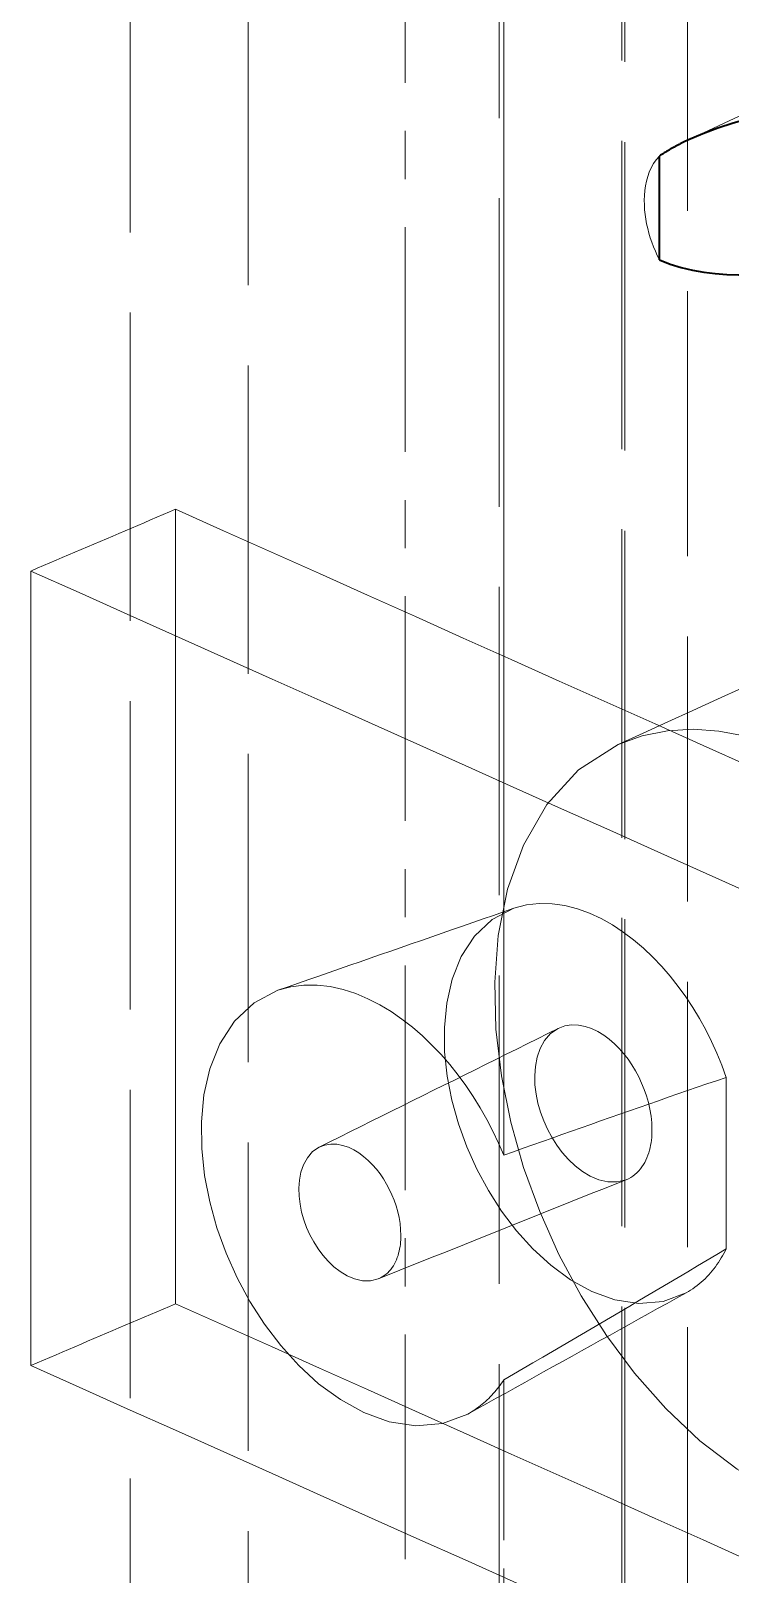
# Model space of a CAD drawing. Header units: millimetres. Extents: x 10 to 410, y 10 to 287.
# Drawn here: x 307.833 to 310.012, y 196.553 to 201.362 of the extents above; entities that cross this region are included whole.
import ezdxf

# ---------------------------------------------------------------- set-up
doc = ezdxf.new("R2010")
doc.units = ezdxf.units.MM
doc.linetypes.add('CENTER', pattern=[1.15, 0.7, -0.15, 0.15, -0.15])
doc.linetypes.add('DASHED', pattern=[0.75, 0.5, -0.25])
for name, color, linetype, lineweight in [('CENTER', 4, 'CENTER', 13), ('HIDDEN', 8, 'DASHED', 18), ('VISIBLE', 7, 'CONTINUOUS', 35)]:
    doc.layers.add(name, color=color, linetype=linetype, lineweight=lineweight)

msp = doc.modelspace()

# ---------------------------------------------------------------- linework, layer by layer
at = {"layer": 'CENTER'}
msp.add_line((309, 169), (309, 273), dxfattribs=at)
at = {"layer": 'HIDDEN'}
for points in [[(308.143, 179.4017), (308.143, 180.6124), (308.143, 181.8231), (308.143, 183.0338), (308.143, 184.2446), (308.143, 185.4553), (308.143, 186.666), (308.143, 187.8767), (308.143, 189.0874), (308.143, 190.2982), (308.143, 191.5089), (308.143, 192.7196), (308.143, 193.9303), (308.143, 195.1411), (308.143, 196.3518), (308.143, 197.5625), (308.143, 198.7732), (308.143, 199.9839), (308.143, 201.1947), (308.143, 202.4054), (308.143, 203.6161), (308.143, 204.8268), (308.143, 206.0375), (308.143, 207.2483)], [(308.51, 179.2373), (308.51, 180.448), (308.51, 181.6588), (308.51, 182.8695), (308.51, 184.0802), (308.51, 185.2909), (308.51, 186.5016), (308.51, 187.7124), (308.51, 188.9231), (308.51, 190.1338), (308.51, 191.3445), (308.51, 192.5552), (308.51, 193.766), (308.51, 194.9767), (308.51, 196.1874), (308.51, 197.3981), (308.51, 198.6088), (308.51, 199.8196), (308.51, 201.0303), (308.51, 202.241), (308.51, 203.4517), (308.51, 204.6624), (308.51, 205.8732), (308.51, 207.0839)], [(309.3072, 204.316), (309.3072, 204.0352), (309.3072, 203.7545), (309.3072, 203.4737), (309.3072, 203.193), (309.3072, 202.9122), (309.3072, 202.6315), (309.3072, 202.3507), (309.3072, 202.07), (309.3072, 201.7892), (309.3072, 201.5085), (309.3072, 201.2277), (309.3072, 200.947), (309.3072, 200.6662), (309.3072, 200.3855), (309.3072, 200.1047), (309.3072, 199.824), (309.3072, 199.5432), (309.3072, 199.2625), (309.3072, 198.9818), (309.3072, 198.701), (309.3072, 198.4203), (309.3072, 198.1395), (309.3072, 197.8588)], [(309.6742, 176.305), (309.6742, 177.5157), (309.6742, 178.7265), (309.6742, 179.9372), (309.6742, 181.1479), (309.6742, 182.3586), (309.6742, 183.5693), (309.6742, 184.7801), (309.6742, 185.9908), (309.6742, 187.2015), (309.6742, 188.4122), (309.6742, 189.6229), (309.6742, 190.8337), (309.6742, 192.0444), (309.6742, 193.2551), (309.6742, 194.4658), (309.6742, 195.6765), (309.6742, 196.8873), (309.6742, 198.098), (309.6742, 199.3087), (309.6742, 200.5194), (309.6742, 201.7301), (309.6742, 202.9409), (309.6742, 204.1516)], [(309.6835, 176.3008), (309.6835, 177.5116), (309.6835, 178.7223), (309.6835, 179.933), (309.6835, 181.1437), (309.6835, 182.3544), (309.6835, 183.5652), (309.6835, 184.7759), (309.6835, 185.9866), (309.6835, 187.1973), (309.6835, 188.408), (309.6835, 189.6188), (309.6835, 190.8295), (309.6835, 192.0402), (309.6835, 193.2509), (309.6835, 194.4616), (309.6835, 195.6724), (309.6835, 196.8831), (309.6835, 198.0938), (309.6835, 199.3045), (309.6835, 200.5152), (309.6835, 201.726), (309.6835, 202.9367), (309.6835, 204.1474)], [(309.2919, 176.1256), (309.2919, 177.3363), (309.2919, 178.547), (309.2919, 179.7577), (309.2919, 180.9684), (309.2919, 182.1792), (309.2919, 183.3899), (309.2919, 184.6006), (309.2919, 185.8113), (309.2919, 187.022), (309.2919, 188.2328), (309.2919, 189.4435), (309.2919, 190.6542), (309.2919, 191.8649), (309.2919, 193.0756), (309.2919, 194.2864), (309.2919, 195.4971), (309.2919, 196.7078), (309.2919, 197.9185), (309.2919, 199.1292), (309.2919, 200.34), (309.2919, 201.5507), (309.2919, 202.7614), (309.2919, 203.9721)], [(309.8794, 178.5272), (309.8794, 179.6034), (309.8794, 180.6796), (309.8794, 181.7558), (309.8794, 182.832), (309.8794, 183.9082), (309.8794, 184.9843), (309.8794, 186.0605), (309.8794, 187.1367), (309.8794, 188.2129), (309.8794, 189.2891), (309.8794, 190.3653), (309.8794, 191.4415), (309.8794, 192.5177), (309.8794, 193.5939), (309.8794, 194.6701), (309.8794, 195.7463), (309.8794, 196.8225), (309.8794, 197.8987), (309.8794, 198.9749), (309.8794, 200.0511), (309.8794, 201.1273), (309.8794, 202.2035), (309.8794, 203.2797)], [(309.8806, 201.0215), (309.9446, 201.0515), (310.0087, 201.0816), (310.0728, 201.1117), (310.1369, 201.1418), (310.201, 201.1718), (310.2651, 201.2019), (310.3291, 201.232), (310.3932, 201.2621), (310.4573, 201.2922), (310.5214, 201.3222), (310.5855, 201.3523), (310.6495, 201.3824), (310.7136, 201.4125), (310.7777, 201.4425), (310.8418, 201.4726), (310.9059, 201.5027), (310.97, 201.5328), (311.034, 201.5629), (311.0981, 201.5929), (311.1622, 201.623), (311.2263, 201.6531), (311.2904, 201.6832), (311.3545, 201.7132)], [(309.7918, 200.6488), (309.7851, 200.6621), (309.779, 200.6756), (309.7732, 200.6893), (309.768, 200.7032), (309.7632, 200.7173), (309.7589, 200.7315), (309.7551, 200.7459), (309.7519, 200.7604), (309.7492, 200.7751), (309.7471, 200.7898), (309.7456, 200.8046), (309.7447, 200.8194), (309.7445, 200.8343), (309.745, 200.8491), (309.7463, 200.8639), (309.7484, 200.8787), (309.7513, 200.8932), (309.7553, 200.9076), (309.7602, 200.9216), (309.7663, 200.9351), (309.7735, 200.9481), (309.782, 200.9603), (309.7918, 200.9715)], [(309.6631, 199.1379), (309.7405, 199.1732), (309.8179, 199.2085), (309.8953, 199.2439), (309.9728, 199.2792), (310.0502, 199.3145), (310.1276, 199.3498), (310.205, 199.3851), (310.2825, 199.4205), (310.3599, 199.4558), (310.4373, 199.4911), (310.5147, 199.5264), (310.5922, 199.5617), (310.6696, 199.597), (310.747, 199.6324), (310.8244, 199.6677), (310.9019, 199.703), (310.9793, 199.7383), (311.0567, 199.7736), (311.1341, 199.809), (311.2116, 199.8443), (311.289, 199.8796), (311.3664, 199.9149), (311.4438, 199.9502)], [(307.8335, 199.6788), (307.8531, 199.6872), (307.8727, 199.6955), (307.8923, 199.7039), (307.9119, 199.7123), (307.9315, 199.7206), (307.9511, 199.729), (307.9707, 199.7374), (307.9903, 199.7457), (308.01, 199.7541), (308.0296, 199.7625), (308.0492, 199.7709), (308.0688, 199.7792), (308.0884, 199.7876), (308.108, 199.796), (308.1276, 199.8043), (308.1472, 199.8127), (308.1668, 199.8211), (308.1864, 199.8294), (308.206, 199.8378), (308.2256, 199.8462), (308.2452, 199.8545), (308.2649, 199.8629), (308.2845, 199.8713)], [(308.2845, 199.8713), (308.2845, 199.7637), (308.2845, 199.656), (308.2845, 199.5484), (308.2845, 199.4408), (308.2845, 199.3332), (308.2845, 199.2256), (308.2845, 199.1179), (308.2845, 199.0103), (308.2845, 198.9027), (308.2845, 198.7951), (308.2845, 198.6875), (308.2845, 198.5799), (308.2845, 198.4722), (308.2845, 198.3646), (308.2845, 198.257), (308.2845, 198.1494), (308.2845, 198.0418), (308.2845, 197.9341), (308.2845, 197.8265), (308.2845, 197.7189), (308.2845, 197.6113), (308.2845, 197.5037), (308.2845, 197.396)], [(308.2845, 199.8713), (308.4338, 199.8044), (308.5832, 199.7375), (308.7326, 199.6706), (308.882, 199.6037), (309.0313, 199.5368), (309.1807, 199.4698), (309.3301, 199.4029), (309.4794, 199.336), (309.6288, 199.2691), (309.7782, 199.2022), (309.9276, 199.1353), (310.0769, 199.0684), (310.2263, 199.0015), (310.3757, 198.9346), (310.5251, 198.8677), (310.6744, 198.8008), (310.8238, 198.7339), (310.9732, 198.667), (311.1225, 198.6001), (311.2719, 198.5331), (311.4213, 198.4662), (311.5707, 198.3993), (311.72, 198.3324)], [(307.8335, 199.6788), (307.8335, 199.5712), (307.8335, 199.4636), (307.8335, 199.3559), (307.8335, 199.2483), (307.8335, 199.1407), (307.8335, 199.0331), (307.8335, 198.9255), (307.8335, 198.8178), (307.8335, 198.7102), (307.8335, 198.6026), (307.8335, 198.495), (307.8335, 198.3874), (307.8335, 198.2797), (307.8335, 198.1721), (307.8335, 198.0645), (307.8335, 197.9569), (307.8335, 197.8493), (307.8335, 197.7416), (307.8335, 197.634), (307.8335, 197.5264), (307.8335, 197.4188), (307.8335, 197.3112), (307.8335, 197.2035)], [(307.8335, 199.6788), (307.9838, 199.6115), (308.134, 199.5442), (308.2843, 199.4768), (308.4346, 199.4095), (308.5849, 199.3422), (308.7352, 199.2749), (308.8855, 199.2076), (309.0358, 199.1403), (309.186, 199.073), (309.3363, 199.0056), (309.4866, 198.9383), (309.6369, 198.871), (309.7872, 198.8037), (309.9375, 198.7364), (310.0877, 198.6691), (310.238, 198.6017), (310.3883, 198.5344), (310.5386, 198.4671), (310.6889, 198.3998), (310.8392, 198.3325), (310.9895, 198.2652), (311.1397, 198.1979), (311.29, 198.1305)], [(309.6631, 199.1379), (309.7383, 199.1654), (309.8168, 199.1814), (309.8967, 199.186), (309.9767, 199.1802), (310.0553, 199.1651), (310.132, 199.1418), (310.2062, 199.1115), (310.2777, 199.0752), (310.3462, 199.0337), (310.4118, 198.9876), (310.4745, 198.9376), (310.5342, 198.8842), (310.5911, 198.8276), (310.6451, 198.7684), (310.6962, 198.7067), (310.7446, 198.6427), (310.7902, 198.5768), (310.8331, 198.5091), (310.8732, 198.4396), (310.9105, 198.3687), (310.945, 198.2963), (310.9766, 198.2227), (311.0054, 198.1478)], [(310.7263, 196.7628), (310.5857, 196.7232), (310.4395, 196.7211), (310.2963, 196.7512), (310.1606, 196.8062), (310.0343, 196.8804), (309.9179, 196.9693), (309.8112, 197.0697), (309.714, 197.1793), (309.6263, 197.2967), (309.5477, 197.4204), (309.4784, 197.5495), (309.4186, 197.6832), (309.3684, 197.8209), (309.3285, 197.9619), (309.2994, 198.1055), (309.2823, 198.251), (309.2785, 198.3975), (309.2898, 198.5435), (309.3186, 198.6871), (309.3679, 198.825), (309.4409, 198.9518), (309.5398, 199.0594), (309.6631, 199.1379)], [(309.3382, 198.6282), (309.3771, 198.6386), (309.4171, 198.6431), (309.4573, 198.6423), (309.4971, 198.6366), (309.5361, 198.6266), (309.5739, 198.6128), (309.6104, 198.5958), (309.6455, 198.5761), (309.6791, 198.5539), (309.7112, 198.5297), (309.7419, 198.5036), (309.7711, 198.4759), (309.7989, 198.4468), (309.8253, 198.4164), (309.8502, 198.3848), (309.8738, 198.3522), (309.896, 198.3186), (309.9169, 198.2842), (309.9363, 198.2489), (309.9544, 198.213), (309.971, 198.1763), (309.9862, 198.139), (310, 198.1012)], [(309.3382, 198.6282), (309.3063, 198.6171), (309.2743, 198.606), (309.2424, 198.5949), (309.2104, 198.5837), (309.1785, 198.5726), (309.1465, 198.5615), (309.1146, 198.5504), (309.0826, 198.5393), (309.0507, 198.5281), (309.0187, 198.517), (308.9868, 198.5059), (308.9548, 198.4948), (308.9229, 198.4837), (308.8909, 198.4725), (308.859, 198.4614), (308.827, 198.4503), (308.795, 198.4392), (308.7631, 198.428), (308.7311, 198.4169), (308.6992, 198.4058), (308.6672, 198.3947), (308.6353, 198.3836), (308.6033, 198.3724)], [(309.8747, 197.4298), (309.8037, 197.4029), (309.728, 197.3964), (309.6529, 197.408), (309.5813, 197.434), (309.5147, 197.4707), (309.4532, 197.5157), (309.397, 197.5671), (309.346, 197.6236), (309.2999, 197.6843), (309.2588, 197.7484), (309.2227, 197.8155), (309.1916, 197.885), (309.1656, 197.9566), (309.1452, 198.03), (309.1306, 198.1048), (309.1225, 198.1805), (309.1216, 198.2567), (309.1289, 198.3324), (309.1459, 198.4067), (309.1742, 198.4773), (309.2156, 198.5411), (309.2709, 198.5932), (309.3382, 198.6282)], [(308.6033, 198.3724), (308.6431, 198.3832), (308.684, 198.3885), (308.7252, 198.3886), (308.7662, 198.3839), (308.8064, 198.375), (308.8456, 198.3623), (308.8836, 198.3463), (308.9204, 198.3276), (308.9557, 198.3063), (308.9896, 198.2829), (309.0221, 198.2575), (309.0533, 198.2305), (309.083, 198.2019), (309.1114, 198.172), (309.1385, 198.1409), (309.1642, 198.1086), (309.1886, 198.0754), (309.2116, 198.0412), (309.2334, 198.0061), (309.2538, 197.9703), (309.273, 197.9338), (309.2907, 197.8966), (309.3072, 197.8588)], [(309.1944, 197.0521), (309.1162, 197.0224), (309.0328, 197.0153), (308.95, 197.0281), (308.8712, 197.0567), (308.7977, 197.0972), (308.73, 197.1467), (308.6681, 197.2034), (308.6119, 197.2656), (308.5611, 197.3325), (308.5159, 197.4031), (308.476, 197.477), (308.4417, 197.5536), (308.4132, 197.6325), (308.3906, 197.7134), (308.3746, 197.7957), (308.3656, 197.8792), (308.3646, 197.9631), (308.3727, 198.0466), (308.3914, 198.1283), (308.4226, 198.2061), (308.4682, 198.2764), (308.5291, 198.3339), (308.6033, 198.3724)], [(308.732, 197.8839), (308.7644, 197.9), (308.7967, 197.9161), (308.8291, 197.9322), (308.8615, 197.9483), (308.8938, 197.9644), (308.9262, 197.9804), (308.9586, 197.9965), (308.9909, 198.0126), (309.0233, 198.0287), (309.0557, 198.0448), (309.0881, 198.0609), (309.1204, 198.077), (309.1528, 198.093), (309.1852, 198.1091), (309.2175, 198.1252), (309.2499, 198.1413), (309.2823, 198.1574), (309.3146, 198.1735), (309.347, 198.1896), (309.3794, 198.2056), (309.4117, 198.2217), (309.4441, 198.2378), (309.4765, 198.2539)], [(309.6876, 197.7823), (309.6597, 197.7753), (309.631, 197.7756), (309.6029, 197.7821), (309.5764, 197.7932), (309.5517, 197.8081), (309.5289, 197.8257), (309.5081, 197.8455), (309.489, 197.8671), (309.4718, 197.8903), (309.4564, 197.9146), (309.4428, 197.94), (309.4311, 197.9663), (309.4212, 197.9933), (309.4133, 198.021), (309.4075, 198.0493), (309.404, 198.0779), (309.4031, 198.1067), (309.4052, 198.1354), (309.4106, 198.1637), (309.4199, 198.1909), (309.4338, 198.2161), (309.4527, 198.2377), (309.4765, 198.2539)], [(309.4765, 198.2539), (309.4965, 198.2614), (309.5177, 198.2647), (309.5391, 198.2641), (309.5601, 198.2601), (309.5804, 198.2532), (309.5997, 198.244), (309.618, 198.2328), (309.6353, 198.2201), (309.6515, 198.206), (309.6666, 198.1909), (309.6807, 198.1747), (309.6938, 198.1578), (309.706, 198.1401), (309.7171, 198.1218), (309.7272, 198.1029), (309.7363, 198.0835), (309.7444, 198.0636), (309.7514, 198.0434), (309.7573, 198.0227), (309.7621, 198.0018), (309.7656, 197.9807), (309.7678, 197.9594), (309.7685, 197.9379)], [(309.3072, 197.8588), (309.3372, 197.8695), (309.3673, 197.8802), (309.3974, 197.8909), (309.4274, 197.9016), (309.4575, 197.9123), (309.4876, 197.923), (309.5177, 197.9336), (309.5477, 197.9443), (309.5778, 197.9549), (309.6079, 197.9655), (309.6381, 197.976), (309.6682, 197.9866), (309.6983, 197.9971), (309.7284, 198.0077), (309.7586, 198.0181), (309.7887, 198.0286), (309.8189, 198.0391), (309.849, 198.0495), (309.8792, 198.0599), (309.9094, 198.0703), (309.9396, 198.0806), (309.9698, 198.0909), (310, 198.1012)], [(310, 197.5674), (310, 197.5906), (310, 197.6138), (310, 197.637), (310, 197.6602), (310, 197.6834), (310, 197.7066), (310, 197.7298), (310, 197.753), (310, 197.7763), (310, 197.7995), (310, 197.8227), (310, 197.8459), (310, 197.8691), (310, 197.8923), (310, 197.9155), (310, 197.9387), (310, 197.9619), (310, 197.9851), (310, 198.0084), (310, 198.0316), (310, 198.0548), (310, 198.078), (310, 198.1012)], [(309.7685, 197.9379), (309.7684, 197.9298), (309.7681, 197.9218), (309.7675, 197.9137), (309.7667, 197.9056), (309.7656, 197.8976), (309.7642, 197.8896), (309.7625, 197.8817), (309.7605, 197.8739), (309.7583, 197.8661), (309.7556, 197.8584), (309.7527, 197.8509), (309.7494, 197.8435), (309.7457, 197.8363), (309.7416, 197.8293), (309.7372, 197.8225), (309.7323, 197.816), (309.7271, 197.8099), (309.7214, 197.8041), (309.7153, 197.7988), (309.7089, 197.7938), (309.7021, 197.7894), (309.695, 197.7856), (309.6876, 197.7823)], [(308.9158, 197.4735), (308.8915, 197.4674), (308.8665, 197.4677), (308.8421, 197.4733), (308.819, 197.483), (308.7975, 197.4959), (308.7777, 197.5112), (308.7595, 197.5285), (308.7429, 197.5473), (308.728, 197.5674), (308.7146, 197.5886), (308.7027, 197.6107), (308.6925, 197.6336), (308.6839, 197.6572), (308.677, 197.6813), (308.672, 197.7058), (308.669, 197.7307), (308.6682, 197.7558), (308.67, 197.7808), (308.6747, 197.8054), (308.6828, 197.8291), (308.6949, 197.851), (308.7113, 197.8699), (308.732, 197.8839)], [(308.732, 197.8839), (308.7495, 197.8904), (308.7679, 197.8933), (308.7865, 197.8928), (308.8048, 197.8893), (308.8225, 197.8833), (308.8393, 197.8753), (308.8552, 197.8656), (308.8702, 197.8545), (308.8843, 197.8423), (308.8975, 197.8291), (308.9098, 197.815), (308.9212, 197.8003), (308.9317, 197.7849), (308.9414, 197.7689), (308.9502, 197.7525), (308.9582, 197.7356), (308.9652, 197.7183), (308.9713, 197.7007), (308.9764, 197.6828), (308.9806, 197.6646), (308.9836, 197.6462), (308.9855, 197.6276), (308.9862, 197.609)], [(308.9158, 197.4735), (308.9493, 197.4869), (308.9829, 197.5003), (309.0164, 197.5138), (309.05, 197.5272), (309.0835, 197.5406), (309.1171, 197.554), (309.1507, 197.5675), (309.1842, 197.5809), (309.2178, 197.5943), (309.2513, 197.6077), (309.2849, 197.6212), (309.3184, 197.6346), (309.352, 197.648), (309.3856, 197.6614), (309.4191, 197.6749), (309.4527, 197.6883), (309.4862, 197.7017), (309.5198, 197.7151), (309.5534, 197.7286), (309.5869, 197.742), (309.6205, 197.7554), (309.654, 197.7688), (309.6876, 197.7823)], [(308.9862, 197.609), (308.9861, 197.6019), (308.9858, 197.5949), (308.9853, 197.5878), (308.9846, 197.5808), (308.9836, 197.5738), (308.9824, 197.5669), (308.981, 197.56), (308.9792, 197.5532), (308.9773, 197.5464), (308.975, 197.5397), (308.9724, 197.5332), (308.9695, 197.5268), (308.9663, 197.5205), (308.9628, 197.5144), (308.9589, 197.5085), (308.9547, 197.5029), (308.9501, 197.4975), (308.9452, 197.4925), (308.9399, 197.4878), (308.9343, 197.4835), (308.9284, 197.4797), (308.9222, 197.4763), (308.9158, 197.4735)], [(310, 197.5674), (309.97, 197.5494), (309.94, 197.5315), (309.91, 197.5136), (309.8799, 197.4957), (309.8499, 197.4778), (309.8198, 197.46), (309.7897, 197.4422), (309.7596, 197.4244), (309.7295, 197.4066), (309.6994, 197.3888), (309.6693, 197.3711), (309.6392, 197.3533), (309.609, 197.3356), (309.5789, 197.3179), (309.5487, 197.3002), (309.5186, 197.2826), (309.4884, 197.2649), (309.4582, 197.2473), (309.428, 197.2297), (309.3978, 197.212), (309.3676, 197.1944), (309.3374, 197.1769), (309.3072, 197.1593)], [(310, 197.5674), (309.9963, 197.56), (309.9924, 197.5528), (309.9884, 197.5456), (309.9843, 197.5385), (309.9799, 197.5315), (309.9754, 197.5246), (309.9708, 197.5179), (309.966, 197.5112), (309.961, 197.5047), (309.9559, 197.4983), (309.9506, 197.492), (309.9451, 197.4859), (309.9395, 197.4799), (309.9337, 197.474), (309.9277, 197.4684), (309.9216, 197.4629), (309.9154, 197.4576), (309.9089, 197.4524), (309.9024, 197.4475), (309.8957, 197.4428), (309.8888, 197.4382), (309.8818, 197.4339), (309.8747, 197.4298)], [(309.8747, 197.4298), (309.8451, 197.4134), (309.8155, 197.397), (309.786, 197.3806), (309.7564, 197.3641), (309.7268, 197.3477), (309.6972, 197.3313), (309.6676, 197.3149), (309.6381, 197.2984), (309.6085, 197.282), (309.5789, 197.2656), (309.5493, 197.2492), (309.5198, 197.2328), (309.4902, 197.2163), (309.4606, 197.1999), (309.431, 197.1835), (309.4014, 197.1671), (309.3719, 197.1506), (309.3423, 197.1342), (309.3127, 197.1178), (309.2831, 197.1014), (309.2536, 197.0849), (309.224, 197.0685), (309.1944, 197.0521)], [(307.8335, 197.2035), (307.8531, 197.2119), (307.8727, 197.2203), (307.8923, 197.2286), (307.9119, 197.237), (307.9315, 197.2454), (307.9511, 197.2538), (307.9707, 197.2621), (307.9903, 197.2705), (308.01, 197.2789), (308.0296, 197.2872), (308.0492, 197.2956), (308.0688, 197.304), (308.0884, 197.3123), (308.108, 197.3207), (308.1276, 197.3291), (308.1472, 197.3375), (308.1668, 197.3458), (308.1864, 197.3542), (308.206, 197.3626), (308.2256, 197.3709), (308.2452, 197.3793), (308.2649, 197.3877), (308.2845, 197.396)], [(308.2845, 197.396), (308.4338, 197.3291), (308.5832, 197.2622), (308.7326, 197.1953), (308.882, 197.1284), (309.0313, 197.0615), (309.1807, 196.9946), (309.3301, 196.9277), (309.4794, 196.8608), (309.6288, 196.7939), (309.7782, 196.727), (309.9276, 196.6601), (310.0769, 196.5932), (310.2263, 196.5262), (310.3757, 196.4593), (310.5251, 196.3924), (310.6744, 196.3255), (310.8238, 196.2586), (310.9732, 196.1917), (311.1225, 196.1248), (311.2719, 196.0579), (311.4213, 195.991), (311.5707, 195.9241), (311.72, 195.8572)], [(307.8335, 197.2035), (307.9838, 197.1362), (308.134, 197.0689), (308.2843, 197.0016), (308.4346, 196.9343), (308.5849, 196.867), (308.7352, 196.7996), (308.8855, 196.7323), (309.0358, 196.665), (309.186, 196.5977), (309.3363, 196.5304), (309.4866, 196.4631), (309.6369, 196.3958), (309.7872, 196.3284), (309.9375, 196.2611), (310.0877, 196.1938), (310.238, 196.1265), (310.3883, 196.0592), (310.5386, 195.9919), (310.6889, 195.9245), (310.8392, 195.8572), (310.9895, 195.7899), (311.1397, 195.7226), (311.29, 195.6553)], [(309.3072, 197.1593), (309.3034, 197.1536), (309.2995, 197.148), (309.2955, 197.1425), (309.2914, 197.137), (309.2872, 197.1316), (309.2829, 197.1263), (309.2784, 197.1211), (309.2739, 197.116), (309.2693, 197.1109), (309.2646, 197.106), (309.2598, 197.1012), (309.2548, 197.0964), (309.2498, 197.0918), (309.2447, 197.0873), (309.2395, 197.0829), (309.2341, 197.0786), (309.2287, 197.0744), (309.2232, 197.0704), (309.2176, 197.0665), (309.2119, 197.0627), (309.2062, 197.059), (309.2003, 197.0555), (309.1944, 197.0521)], [(309.3072, 197.1593), (309.3072, 196.5709), (309.3072, 195.9825), (309.3072, 195.3941), (309.3072, 194.8057), (309.3072, 194.2173), (309.3072, 193.6289), (309.3072, 193.0405), (309.3072, 192.4521), (309.3072, 191.8637), (309.3072, 191.2753), (309.3072, 190.6869), (309.3072, 190.0985), (309.3072, 189.5101), (309.3072, 188.9217), (309.3072, 188.3333), (309.3072, 187.7449), (309.3072, 187.1565), (309.3072, 186.5681), (309.3072, 185.9797), (309.3072, 185.3913), (309.3072, 184.8029), (309.3072, 184.2145), (309.3072, 183.6261)]]:
    msp.add_lwpolyline(points, dxfattribs=at)
at = {"layer": 'VISIBLE'}
for points in [[(310.9665, 201.0176), (310.9484, 201.063), (310.9082, 201.0924), (310.8618, 201.111), (310.8134, 201.1236), (310.7642, 201.1324), (310.7145, 201.1386), (310.6647, 201.1427), (310.6147, 201.1452), (310.5647, 201.1461), (310.5147, 201.1458), (310.4646, 201.1442), (310.4147, 201.1415), (310.3648, 201.1376), (310.315, 201.1325), (310.2654, 201.1262), (310.2159, 201.1187), (310.1667, 201.1098), (310.1177, 201.0995), (310.0691, 201.0877), (310.0209, 201.0742), (309.9733, 201.0589), (309.9264, 201.0414), (309.8806, 201.0215)], [(309.8806, 201.0215), (309.8765, 201.0196), (309.8725, 201.0177), (309.8686, 201.0157), (309.8646, 201.0137), (309.8606, 201.0118), (309.8567, 201.0098), (309.8527, 201.0077), (309.8488, 201.0057), (309.8449, 201.0036), (309.841, 201.0015), (309.8371, 200.9993), (309.8332, 200.9972), (309.8294, 200.995), (309.8256, 200.9928), (309.8217, 200.9905), (309.8179, 200.9882), (309.8141, 200.986), (309.8104, 200.9836), (309.8066, 200.9813), (309.8029, 200.9789), (309.7992, 200.9765), (309.7955, 200.974), (309.7918, 200.9715)], [(309.7918, 200.6488), (309.7918, 200.6628), (309.7918, 200.6768), (309.7918, 200.6909), (309.7918, 200.7049), (309.7918, 200.7189), (309.7918, 200.733), (309.7918, 200.747), (309.7918, 200.761), (309.7918, 200.7751), (309.7918, 200.7891), (309.7918, 200.8031), (309.7918, 200.8172), (309.7918, 200.8312), (309.7918, 200.8452), (309.7918, 200.8593), (309.7918, 200.8733), (309.7918, 200.8873), (309.7918, 200.9014), (309.7918, 200.9154), (309.7918, 200.9294), (309.7918, 200.9435), (309.7918, 200.9575), (309.7918, 200.9715)], [(309.7918, 200.6488), (309.8251, 200.6352), (309.8595, 200.6244), (309.8945, 200.6161), (309.93, 200.6098), (309.9658, 200.6054), (310.0017, 200.6027), (310.0377, 200.6015), (310.0737, 200.6017), (310.1097, 200.6031), (310.1456, 200.6057), (310.1814, 200.6094), (310.2171, 200.6141), (310.2527, 200.6198), (310.2881, 200.6265), (310.3233, 200.634), (310.3584, 200.6424), (310.3932, 200.6515), (310.4278, 200.6615), (310.4622, 200.6723), (310.4963, 200.6838), (310.5302, 200.696), (310.5638, 200.709), (310.5971, 200.7228)]]:
    msp.add_lwpolyline(points, dxfattribs=at)

doc.saveas('drawing.dxf')
